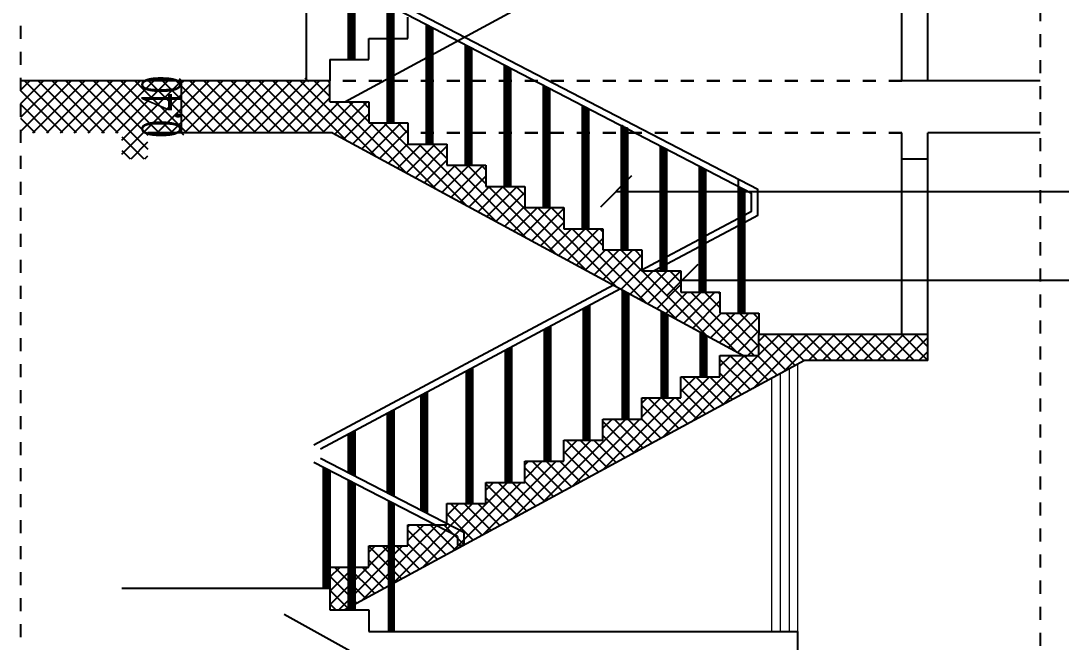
# Model space of a CAD drawing. Header units: inches. Extents: x -351 to 2582, y -266 to 144.
# Drawn here: x 438.46 to 446.46, y -68.7 to -63.93 of the extents above; entities that cross this region are included whole.
import ezdxf

# ---------------------------------------------------------------- set-up
doc = ezdxf.new("R2010")
doc.units = ezdxf.units.IN
doc.header["$MEASUREMENT"] = 0
doc.linetypes.add('DD', pattern=[0.2, 0.1, -0.1])
for name, color, linetype, lineweight in [('dimin', 170, 'Continuous', 0), ('door', 114, 'Continuous', 13), ('WALLS', 7, 'Continuous', 30)]:
    doc.layers.add(name, color=color, linetype=linetype, lineweight=lineweight)
for name, color, linetype in [('Hand-Rail', 11, 'Continuous'), ('Hatch-void', 1, 'Continuous'), ('Kitchen-slab', 21, 'Continuous'), ('Steps', 130, 'Continuous'), ('Viod', 10, 'Continuous'), ('WALL', 7, 'Continuous')]:
    doc.layers.add(name, color=color, linetype=linetype)
doc.styles.add('kamal', font='romantic.ttf', dxfattribs={"width": 0.6})
doc.styles.add('ROMAND', font='ROMAND.SHX', dxfattribs={"width": 0.6})
doc.dimstyles.new('DIMCOL', dxfattribs={"dimtxt": 0.3, "dimasz": 0.03, "dimexe": 0, "dimexo": 0, "dimgap": 0, "dimtad": 0, "dimlfac": -0.001, "dimzin": 1, "dimdsep": 46, "dimtxsty": 'kamal', "dimblk": 'OBLIQUE', "dimcen": 1.5, "dimclrd": 8, "dimclre": 8, "dimclrt": 256, "dimazin": 0, "dimtfac": 0.5, "dimtmove": 2, "dimatfit": 3, "dimldrblk": 'OBLIQUE', "dimfxl": 1, "dimtolj": 1, "dimtzin": 1, "dimarcsym": 1})
doc.dimstyles.new('m.fouad', dxfattribs={"dimscale": 0.8, "dimtxt": 0.3, "dimasz": 0.03, "dimexe": 0, "dimexo": 0, "dimgap": 0.09, "dimtad": 0, "dimzin": 0, "dimdsep": 46, "dimtxsty": 'ROMAND', "dimblk": 'OBLIQUE', "dimcen": 0.09, "dimclrd": 8, "dimclre": 8, "dimclrt": 7, "dimadec": 0, "dimazin": 0, "dimtfac": 1, "dimtix": 1, "dimtofl": 0, "dimtmove": 1, "dimatfit": 3, "dimldrblk": 'OBLIQUE', "dimfxl": 0.18, "dimtolj": 1, "dimtzin": 0, "dimarcsym": 0})

# ---------------------------------------------------------------- blocks, each defined once
blk = doc.blocks.new('_Oblique')
at = {"layer": 'dimin', "color": 0, "lineweight": -2}
blk.add_line((-0.5, -0.5), (0.5, 0.5), dxfattribs=at)
blk = doc.blocks.new('*D896')
at = {"layer": 'Defpoints', "color": 0, "transparency": 16777216}
for p in [(440.6561, -60.8794), (440.6561, -64.3794), (440.6594, -64.3794)]:
    blk.add_point(p, dxfattribs=at)
at = {"layer": 'WALLS', "color": 8, "lineweight": -2, "transparency": 16777216}
for p, q in [((440.6561, -60.8794), (440.6594, -60.8794)), ((440.6594, -60.8794), (440.6594, -62.4056)), ((440.6594, -64.3794), (440.6594, -62.8532)), ((440.6561, -64.3794), (440.6594, -64.3794))]:
    blk.add_line(p, q, dxfattribs=at)
at = {"layer": 'WALLS', "color": 8, "lineweight": -2, "transparency": 16777216, "xscale": 0.03, "yscale": 0.03, "zscale": 0.03}
for p, rotation in [((440.6594, -60.8794), 90), ((440.6594, -64.3794), 270)]:
    blk.add_blockref('_Oblique', p, dxfattribs=dict(at, rotation=rotation))
at = {"layer": 'WALLS', "transparency": 16777216, "insert": (440.6594, -62.6294), "char_height": 0.3, "attachment_point": 5, "rotation": 90, "style": 'kamal'}
blk.add_mtext('\\A1;3.50', dxfattribs=at)
blk = doc.blocks.new('*D900')
at = {"layer": 'Defpoints', "color": 0, "transparency": 16777216}
for p in [(439.697, -64.3871), (439.7045, -64.3871), (439.7045, -64.7871)]:
    blk.add_point(p, dxfattribs=at)
at = {"layer": 'WALLS', "color": 8, "lineweight": -2, "transparency": 16777216}
for p, q in [((439.7045, -64.3871), (439.697, -64.3871)), ((439.697, -64.7871), (439.697, -64.3871)), ((439.7045, -64.7871), (439.697, -64.7871))]:
    blk.add_line(p, q, dxfattribs=at)
at = {"layer": 'WALLS', "color": 8, "lineweight": -2, "transparency": 16777216, "xscale": 0.03, "yscale": 0.03, "zscale": 0.03}
for p, rotation in [((439.697, -64.3871), 90), ((439.697, -64.7871), 270)]:
    blk.add_blockref('_Oblique', p, dxfattribs=dict(at, rotation=rotation))
at = {"layer": 'WALLS', "transparency": 16777216, "insert": (439.5435, -64.5871), "char_height": 0.3, "attachment_point": 5, "rotation": 90, "style": 'kamal'}
blk.add_mtext('\\A1;0.40', dxfattribs=at)

msp = doc.modelspace()

# ---------------------------------------------------------------- hatches: boundary and pattern name
at = {"layer": 'WALL', "ltscale": 0.5}
h = msp.add_hatch(dxfattribs=at)
h.set_pattern_fill('ANSI37,_O', color=252, scale=0.6)
h.set_pattern_definition([(45, (442.380605, -63.6121), (-0.053033, 0.053033), []), (135, (442.380605, -63.6121), (-0.053033, -0.053033), [])])
h.paths.add_polyline_path([(438.4607, -60.4871), (438.4607, -60.8871), (439.2383, -60.8871), (439.2383, -61.0871), (439.4383, -61.0871), (439.4383, -60.8871), (440.8569, -60.8871), (444.0184, -62.5996), (444.1383, -62.5996), (444.1383, -62.4371), (444.1383, -62.2746), (443.8383, -62.2746), (443.8383, -62.1121), (443.5383, -62.1121), (443.5383, -61.9496), (443.2383, -61.9496), (443.2383, -61.7871), (442.9383, -61.7871), (442.9383, -61.6246), (442.6383, -61.6246), (442.6383, -61.4621), (442.3383, -61.4621), (442.3383, -61.2996), (442.0383, -61.2996), (442.0383, -61.1371), (441.7383, -61.1371), (441.7383, -60.9746), (441.4383, -60.9746), (441.4383, -60.8121), (441.1383, -60.8121), (441.1383, -60.6496), (440.8383, -60.6496), (440.8383, -60.4871)])
h.paths.add_polyline_path([(438.4607, -64.3871), (438.4607, -64.7871), (439.2382, -64.7871), (439.2382, -64.9871), (439.4383, -64.9871), (439.4383, -64.7871), (440.8569, -64.7871), (444.0184, -66.4996), (444.1383, -66.4996), (444.1383, -66.3371), (444.1383, -66.1746), (443.8383, -66.1746), (443.8383, -66.0121), (443.5383, -66.0121), (443.5383, -65.8496), (443.2383, -65.8496), (443.2383, -65.6871), (442.9383, -65.6871), (442.9383, -65.5246), (442.6383, -65.5246), (442.6383, -65.3621), (442.3383, -65.3621), (442.3383, -65.1996), (442.0383, -65.1996), (442.0383, -65.0371), (441.7383, -65.0371), (441.7383, -64.8746), (441.4383, -64.8746), (441.4383, -64.7121), (441.1383, -64.7121), (441.1383, -64.5496), (440.8383, -64.5496), (440.8383, -64.3871)])
h.paths.add_polyline_path([(440.4812, -61.0407), (440.4812, -60.3335), (440.0312, -60.3335), (440.0312, -61.0407)], flags=9)
h.paths.add_polyline_path([(439.772, -64.9407), (439.772, -64.2335), (439.322, -64.2335), (439.322, -64.9407)], flags=9)
h.paths.add_polyline_path([(440.3623, -66.8907), (440.3623, -66.1835), (439.9123, -66.1835), (439.9123, -66.8907)], flags=9)
h = msp.add_hatch(dxfattribs=at)
h.set_pattern_fill('ANSI37,_O', color=252, scale=0.6)
h.set_pattern_definition([(45, (442.380186, -66.343294), (-0.053033, 0.053033), []), (135, (442.380186, -66.343294), (-0.053033, -0.053033), [])])
h.paths.add_polyline_path([(445.4383, -66.3371), (444.1383, -66.3371), (444.1383, -66.4996), (443.8383, -66.4996), (443.8383, -66.6621), (443.5383, -66.6621), (443.5383, -66.8246), (443.2383, -66.8246), (443.2383, -66.9871), (442.9383, -66.9871), (442.9383, -67.1496), (442.6383, -67.1496), (442.6383, -67.3121), (442.3383, -67.3121), (442.3383, -67.4746), (442.0383, -67.4746), (442.0383, -67.6371), (441.7383, -67.6371), (441.7383, -67.7996), (441.4383, -67.7996), (441.4383, -67.9621), (441.1383, -67.9621), (441.1383, -68.1246), (440.8383, -68.1246), (440.8383, -68.2871), (440.8383, -68.4531), (440.9518, -68.4531), (444.489, -66.5371), (445.4383, -66.5371)])
h.paths.add_polyline_path([(440.3623, -66.8907), (440.3623, -66.1835), (439.9123, -66.1835), (439.9123, -66.8907)], flags=9)
h.paths.add_polyline_path([(439.772, -64.9407), (439.772, -64.2335), (439.322, -64.2335), (439.322, -64.9407)], flags=9)

# ---------------------------------------------------------------- linework, layer by layer
at = {"layer": 'door', "ltscale": 0.5}
for p, q in [((444.4383, -68.6191), (444.4383, -66.5645)), ((444.3033, -68.6191), (444.3033, -66.6377)), ((444.3733, -68.6191), (444.3733, -66.5997)), ((444.2383, -68.6191), (444.2383, -66.6729))]:
    msp.add_line(p, q, dxfattribs=at)
at = {"layer": 'Hand-Rail', "ltscale": 0.5}
for p, q in [((440.7669, -63.5326), (444.0802, -65.2511)), ((440.8169, -63.5022), (444.1302, -65.2207)), ((444.0802, -65.3936), (444.0802, -65.2511)), ((444.1302, -65.4236), (444.1302, -65.2207)), ((443.9802, -65.4469), (443.7304, -65.5802)), ((444.0802, -65.3936), (444.0302, -65.4202)), ((443.9802, -65.5036), (443.7304, -65.6368)), ((443.6804, -65.6068), (443.4304, -65.7402)), ((443.6804, -65.6635), (443.4304, -65.7968)), ((443.3804, -65.7668), (443.2382, -65.8427)), ((443.3804, -65.8235), (443.3315, -65.8496)), ((443.0202, -65.9589), (440.7155, -67.1881)), ((443.073, -65.9875), (440.7655, -67.2181)), ((441.8695, -67.8584), (440.7655, -67.2914)), ((441.8195, -67.8889), (440.7155, -67.3219)), ((441.8195, -67.8889), (441.8195, -67.9576)), ((441.8695, -67.8584), (441.8695, -67.9576)), ((441.8195, -67.9576), (441.8695, -67.9576))]:
    msp.add_line(p, q, dxfattribs=at)
at = {"layer": 'Hatch-void', "color": 31, "ltscale": 0.5, "true_color": 0xe8b5a2}
for p, q in [((440.9804, -64.2246), (440.9804, -63.6433)), ((440.9813, -64.2246), (440.9813, -63.6438)), ((440.9832, -64.2246), (440.9832, -63.6448)), ((440.9845, -64.2246), (440.9845, -63.6454)), ((440.9854, -64.2246), (440.9854, -63.6459)), ((440.9873, -64.2246), (440.9873, -63.6469)), ((440.9895, -64.2246), (440.9895, -63.648)), ((440.9921, -64.2246), (440.9921, -63.6494)), ((440.9965, -64.2246), (440.9965, -63.6517)), ((441.0054, -64.2246), (441.0054, -63.6563)), ((441.0142, -64.2246), (441.0142, -63.6609)), ((441.0187, -64.2246), (441.0187, -63.6632)), ((441.0212, -64.2246), (441.0212, -63.6645)), ((441.0234, -64.2246), (441.0234, -63.6656)), ((441.0253, -64.2246), (441.0253, -63.6666)), ((441.0263, -64.2246), (441.0263, -63.6671)), ((441.0275, -64.2246), (441.0275, -63.6678)), ((441.0304, -64.2246), (441.0304, -63.6692)), ((441.0304, -64.2246), (441.0304, -63.6692)), ((441.2804, -64.0621), (441.2804, -63.7989)), ((441.2813, -64.0621), (441.2813, -63.7994)), ((441.2832, -64.0621), (441.2832, -63.8004)), ((441.2845, -64.0621), (441.2845, -63.801)), ((441.2854, -64.0621), (441.2854, -63.8015)), ((441.2873, -64.0621), (441.2873, -63.8025)), ((441.2895, -64.0621), (441.2895, -63.8036)), ((441.2921, -64.0621), (441.2921, -63.805)), ((441.2965, -64.0621), (441.2965, -63.8073)), ((441.3054, -64.0621), (441.3054, -63.8119)), ((441.3142, -64.0621), (441.3142, -63.8165)), ((441.3187, -64.0621), (441.3187, -63.8188)), ((441.3212, -64.0621), (441.3212, -63.8201)), ((441.3234, -64.0621), (441.3234, -63.8212)), ((441.3253, -64.0621), (441.3253, -63.8222)), ((441.3263, -64.0621), (441.3263, -63.8227)), ((441.3275, -64.0621), (441.3275, -63.8234)), ((441.3304, -64.0621), (441.3304, -63.8248)), ((441.3304, -64.0621), (441.3304, -63.8248)), ((441.5804, -64.8746), (441.5804, -63.9545)), ((441.5813, -64.8746), (441.5813, -63.955)), ((441.5832, -64.8746), (441.5832, -63.956)), ((441.5845, -64.8746), (441.5845, -63.9566)), ((441.5854, -64.8746), (441.5854, -63.9571)), ((441.5873, -64.8746), (441.5873, -63.9581)), ((441.5895, -64.8746), (441.5895, -63.9592)), ((441.5921, -64.8746), (441.5921, -63.9606)), ((441.5965, -64.8746), (441.5965, -63.9629)), ((441.6054, -64.8746), (441.6054, -63.9675)), ((441.6142, -64.8746), (441.6142, -63.9721)), ((441.6187, -64.8746), (441.6187, -63.9744)), ((441.6212, -64.8746), (441.6212, -63.9757)), ((441.6234, -64.8746), (441.6234, -63.9768)), ((441.6253, -64.8746), (441.6253, -63.9778)), ((441.6263, -64.8746), (441.6263, -63.9783)), ((441.6275, -64.8746), (441.6275, -63.979)), ((441.6304, -64.8746), (441.6304, -63.9804)), ((441.6304, -64.8746), (441.6304, -63.9804)), ((441.2804, -64.7121), (441.2804, -64.0621)), ((441.2813, -64.7121), (441.2813, -64.0621)), ((441.2832, -64.7121), (441.2832, -64.0621)), ((441.2845, -64.7121), (441.2845, -64.0621)), ((441.2854, -64.7121), (441.2854, -64.0621)), ((441.2873, -64.7121), (441.2873, -64.0621)), ((441.2895, -64.7121), (441.2895, -64.0621)), ((441.2921, -64.7121), (441.2921, -64.0621)), ((441.2965, -64.7121), (441.2965, -64.0621)), ((441.3054, -64.7121), (441.3054, -64.0621)), ((441.3142, -64.7121), (441.3142, -64.0621)), ((441.3187, -64.7121), (441.3187, -64.0621)), ((441.3212, -64.7121), (441.3212, -64.0621)), ((441.3234, -64.7121), (441.3234, -64.0621)), ((441.3253, -64.7121), (441.3253, -64.0621)), ((441.3263, -64.7121), (441.3263, -64.0621)), ((441.3275, -64.7121), (441.3275, -64.0621)), ((441.3304, -64.7121), (441.3304, -64.0621)), ((441.3304, -64.7121), (441.3304, -64.0621)), ((441.8804, -65.0371), (441.8804, -64.1101)), ((441.8813, -65.0371), (441.8813, -64.1106)), ((441.8832, -65.0371), (441.8832, -64.1116)), ((441.8845, -65.0371), (441.8845, -64.1122)), ((441.8854, -65.0371), (441.8854, -64.1127)), ((441.8873, -65.0371), (441.8873, -64.1137)), ((441.8895, -65.0371), (441.8895, -64.1148)), ((441.8921, -65.0371), (441.8921, -64.1162)), ((441.8965, -65.0371), (441.8965, -64.1185)), ((441.9054, -65.0371), (441.9054, -64.1231)), ((441.9142, -65.0371), (441.9142, -64.1277)), ((441.9187, -65.0371), (441.9187, -64.13)), ((441.9212, -65.0371), (441.9212, -64.1313)), ((441.9234, -65.0371), (441.9234, -64.1324)), ((441.9253, -65.0371), (441.9253, -64.1334)), ((441.9263, -65.0371), (441.9263, -64.1339)), ((441.9275, -65.0371), (441.9275, -64.1346)), ((441.9304, -65.0371), (441.9304, -64.136)), ((441.9304, -65.0371), (441.9304, -64.136)), ((442.1804, -65.1996), (442.1804, -64.2657)), ((442.1813, -65.1996), (442.1813, -64.2662)), ((442.1832, -65.1996), (442.1832, -64.2672)), ((442.1845, -65.1996), (442.1845, -64.2678)), ((442.1854, -65.1996), (442.1854, -64.2683)), ((442.1873, -65.1996), (442.1873, -64.2693)), ((442.1895, -65.1996), (442.1895, -64.2704)), ((442.1921, -65.1996), (442.1921, -64.2718)), ((442.1965, -65.1996), (442.1965, -64.2741)), ((442.2054, -65.1996), (442.2054, -64.2787)), ((442.2142, -65.1996), (442.2142, -64.2833)), ((442.2187, -65.1996), (442.2187, -64.2856)), ((442.2212, -65.1996), (442.2212, -64.2869)), ((442.2234, -65.1996), (442.2234, -64.288)), ((442.2253, -65.1996), (442.2253, -64.289)), ((442.2263, -65.1996), (442.2263, -64.2895)), ((442.2275, -65.1996), (442.2275, -64.2902)), ((442.2304, -65.1996), (442.2304, -64.2916)), ((442.2304, -65.1996), (442.2304, -64.2916)), ((442.4804, -65.3621), (442.4804, -64.4213)), ((442.4813, -65.3621), (442.4813, -64.4218)), ((442.4832, -65.3621), (442.4832, -64.4228)), ((442.4845, -65.3621), (442.4845, -64.4234)), ((442.4854, -65.3621), (442.4854, -64.4239)), ((442.4873, -65.3621), (442.4873, -64.4249)), ((442.4895, -65.3621), (442.4895, -64.426)), ((442.4921, -65.3621), (442.4921, -64.4274)), ((442.4965, -65.3621), (442.4965, -64.4297)), ((442.5054, -65.3621), (442.5054, -64.4343)), ((442.5142, -65.3621), (442.5142, -64.4389)), ((442.5187, -65.3621), (442.5187, -64.4412)), ((442.5212, -65.3621), (442.5212, -64.4425)), ((442.5234, -65.3621), (442.5234, -64.4436)), ((442.5253, -65.3621), (442.5253, -64.4446)), ((442.5263, -65.3621), (442.5263, -64.4451)), ((442.5275, -65.3621), (442.5275, -64.4458)), ((442.5304, -65.3621), (442.5304, -64.4472)), ((442.5304, -65.3621), (442.5304, -64.4472)), ((442.7804, -65.5246), (442.7804, -64.5769)), ((442.7813, -65.5246), (442.7813, -64.5774)), ((442.7832, -65.5246), (442.7832, -64.5784)), ((442.7845, -65.5246), (442.7845, -64.579)), ((442.7854, -65.5246), (442.7854, -64.5795)), ((442.7873, -65.5246), (442.7873, -64.5805)), ((442.7895, -65.5246), (442.7895, -64.5816)), ((442.7921, -65.5246), (442.7921, -64.583)), ((442.7965, -65.5246), (442.7965, -64.5853)), ((442.8054, -65.5246), (442.8054, -64.5899)), ((442.8142, -65.5246), (442.8142, -64.5945)), ((442.8212, -65.5246), (442.8212, -64.5981)), ((442.8234, -65.5246), (442.8234, -64.5992)), ((442.8253, -65.5246), (442.8253, -64.6002)), ((442.8263, -65.5246), (442.8263, -64.6007)), ((442.8275, -65.5246), (442.8275, -64.6014)), ((442.8304, -65.5246), (442.8304, -64.6028)), ((442.8304, -65.5246), (442.8304, -64.6028)), ((443.0804, -65.6871), (443.0804, -64.7256)), ((443.0813, -65.6871), (443.0813, -64.7261)), ((443.0832, -65.6871), (443.0832, -64.7271)), ((443.0845, -65.6871), (443.0845, -64.7277)), ((443.0854, -65.6871), (443.0854, -64.7282)), ((443.0873, -65.6871), (443.0873, -64.7292)), ((443.0895, -65.6871), (443.0895, -64.7303)), ((443.0921, -65.6871), (443.0921, -64.7317)), ((443.0965, -65.6871), (443.0965, -64.734)), ((443.1054, -65.6871), (443.1054, -64.7385)), ((443.1142, -65.6871), (443.1142, -64.7431)), ((443.1187, -65.6871), (443.1187, -64.7454)), ((443.1212, -65.6871), (443.1212, -64.7468)), ((443.1234, -65.6871), (443.1234, -64.7479)), ((443.1253, -65.6871), (443.1253, -64.7489)), ((443.1263, -65.6871), (443.1263, -64.7494)), ((443.1275, -65.6871), (443.1275, -64.75)), ((443.1304, -65.6871), (443.1304, -64.7515)), ((443.1304, -65.6871), (443.1304, -64.7515)), ((443.3804, -65.8496), (443.3804, -64.8881)), ((443.3813, -65.8496), (443.3813, -64.8886)), ((443.3832, -65.8496), (443.3832, -64.8896)), ((443.3845, -65.8496), (443.3845, -64.8902)), ((443.3854, -65.8496), (443.3854, -64.8907)), ((443.3873, -65.8496), (443.3873, -64.8917)), ((443.3895, -65.8496), (443.3895, -64.8928)), ((443.3921, -65.8496), (443.3921, -64.8941)), ((443.3965, -65.8496), (443.3965, -64.8964)), ((443.4054, -65.8496), (443.4054, -64.901)), ((443.4142, -65.8496), (443.4142, -64.9056)), ((443.4187, -65.8496), (443.4187, -64.9079)), ((443.4212, -65.8496), (443.4212, -64.9093)), ((443.4234, -65.8496), (443.4234, -64.9104)), ((443.4253, -65.8496), (443.4253, -64.9114)), ((443.4263, -65.8496), (443.4263, -64.9119)), ((443.4275, -65.8496), (443.4275, -64.9125)), ((443.4304, -65.8496), (443.4304, -64.914)), ((443.4304, -65.8496), (443.4304, -64.914)), ((443.6804, -66.0121), (443.6804, -65.0437)), ((443.6813, -66.0121), (443.6813, -65.0442)), ((443.6832, -66.0121), (443.6832, -65.0451)), ((443.6845, -66.0121), (443.6845, -65.0458)), ((443.6854, -66.0121), (443.6854, -65.0463)), ((443.6873, -66.0121), (443.6873, -65.0473)), ((443.6895, -66.0121), (443.6895, -65.0484)), ((443.6921, -66.0121), (443.6921, -65.0497)), ((443.6965, -66.0121), (443.6965, -65.052)), ((443.7054, -66.0121), (443.7054, -65.0566)), ((443.7142, -66.0121), (443.7142, -65.0612)), ((443.7187, -66.0121), (443.7187, -65.0635)), ((443.7212, -66.0121), (443.7212, -65.0649)), ((443.7234, -66.0121), (443.7234, -65.066)), ((443.7253, -66.0121), (443.7253, -65.067)), ((443.7263, -66.0121), (443.7263, -65.0675)), ((443.7275, -66.0121), (443.7275, -65.0681)), ((443.7304, -66.0121), (443.7304, -65.0696)), ((443.7304, -66.0121), (443.7304, -65.0696)), ((443.9804, -66.1746), (443.9804, -65.1486)), ((443.9813, -66.1746), (443.9813, -65.1998)), ((443.9832, -66.1746), (443.9832, -65.2007)), ((443.9845, -66.1746), (443.9845, -65.2014)), ((443.9854, -66.1746), (443.9854, -65.2019)), ((443.9873, -66.1746), (443.9873, -65.2029)), ((443.9895, -66.1746), (443.9895, -65.204)), ((443.9921, -66.1746), (443.9921, -65.2053)), ((443.9965, -66.1746), (443.9965, -65.2076)), ((444.0054, -66.1746), (444.0054, -65.2122)), ((444.0142, -66.1746), (444.0142, -65.2168)), ((444.0187, -66.1746), (444.0187, -65.2191)), ((444.0212, -66.1746), (444.0212, -65.2205)), ((444.0234, -66.1746), (444.0234, -65.2216)), ((444.0253, -66.1746), (444.0253, -65.2226)), ((444.0263, -66.1746), (444.0263, -65.2231)), ((444.0275, -66.1746), (444.0275, -65.2237)), ((444.0304, -66.1746), (444.0304, -65.2252)), ((444.0304, -66.1746), (444.0304, -65.2252)), ((444.1302, -65.4236), (444.0302, -65.4769)), ((443.0883, -66.9871), (443.0883, -65.9958)), ((443.0893, -66.9871), (443.0893, -65.9963)), ((443.0912, -66.9871), (443.0912, -65.9973)), ((443.0924, -66.9871), (443.0924, -65.998)), ((443.0934, -66.9871), (443.0934, -65.9985)), ((443.0953, -66.9871), (443.0953, -65.9995)), ((443.0975, -66.9871), (443.0975, -66.0007)), ((443.1, -66.9871), (443.1, -66.0021)), ((443.1045, -66.9871), (443.1045, -66.0045)), ((443.1133, -66.9871), (443.1133, -66.0093)), ((443.1222, -66.9871), (443.1222, -66.0141)), ((443.1266, -66.9871), (443.1266, -66.0165)), ((443.1292, -66.9871), (443.1292, -66.0179)), ((443.1314, -66.9871), (443.1314, -66.0191)), ((443.1333, -66.9871), (443.1333, -66.0201)), ((443.1342, -66.9871), (443.1342, -66.0206)), ((443.1355, -66.9871), (443.1355, -66.0213)), ((443.1374, -66.9871), (443.1374, -66.0224)), ((443.1383, -66.9871), (443.1383, -66.0229)), ((443.1383, -66.9871), (443.1383, -66.0229)), ((442.7883, -67.1496), (442.7883, -66.1393)), ((442.7893, -67.1496), (442.7893, -66.1388)), ((442.7912, -67.1496), (442.7912, -66.1378)), ((442.7924, -67.1496), (442.7924, -66.1371)), ((442.7934, -67.1496), (442.7934, -66.1366)), ((442.7953, -67.1496), (442.7953, -66.1356)), ((442.7975, -67.1496), (442.7975, -66.1344)), ((442.8, -67.1496), (442.8, -66.133)), ((442.8045, -67.1496), (442.8045, -66.1307)), ((442.8133, -67.1496), (442.8133, -66.1259)), ((442.8222, -67.1496), (442.8222, -66.1212)), ((442.8266, -67.1496), (442.8266, -66.1188)), ((442.8292, -67.1496), (442.8292, -66.1175)), ((442.8314, -67.1496), (442.8314, -66.1163)), ((442.8333, -67.1496), (442.8333, -66.1153)), ((442.8342, -67.1496), (442.8342, -66.1148)), ((442.8355, -67.1496), (442.8355, -66.1141)), ((442.8374, -67.1496), (442.8374, -66.1131)), ((442.8383, -67.1496), (442.8383, -66.1126)), ((442.8383, -67.1496), (442.8383, -66.1126)), ((443.3883, -66.8246), (443.3883, -66.1583)), ((443.3893, -66.8246), (443.3893, -66.1588)), ((443.3912, -66.8246), (443.3912, -66.1598)), ((443.3924, -66.8246), (443.3924, -66.1605)), ((443.3934, -66.8246), (443.3934, -66.161)), ((443.3953, -66.8246), (443.3953, -66.162)), ((443.3975, -66.8246), (443.3975, -66.1632)), ((443.4, -66.8246), (443.4, -66.1646)), ((443.4045, -66.8246), (443.4045, -66.167)), ((443.4133, -66.8246), (443.4133, -66.1718)), ((443.4222, -66.8246), (443.4222, -66.1766)), ((443.4266, -66.8246), (443.4266, -66.179)), ((443.4292, -66.8246), (443.4292, -66.1804)), ((443.4314, -66.8246), (443.4314, -66.1816)), ((443.4333, -66.8246), (443.4333, -66.1826)), ((443.4342, -66.8246), (443.4342, -66.1831)), ((443.4355, -66.8246), (443.4355, -66.1838)), ((443.4374, -66.8246), (443.4374, -66.1849)), ((443.4383, -66.8246), (443.4383, -66.1854)), ((443.4383, -66.8246), (443.4383, -66.1854)), ((442.4883, -67.3121), (442.4883, -66.2993)), ((442.4893, -67.3121), (442.4893, -66.2988)), ((442.4912, -67.3121), (442.4912, -66.2978)), ((442.4924, -67.3121), (442.4924, -66.2971)), ((442.4934, -67.3121), (442.4934, -66.2966)), ((442.4953, -67.3121), (442.4953, -66.2956)), ((442.4975, -67.3121), (442.4975, -66.2944)), ((442.5, -67.3121), (442.5, -66.293)), ((442.5045, -67.3121), (442.5045, -66.2907)), ((442.5133, -67.3121), (442.5133, -66.2859)), ((442.5222, -67.3121), (442.5222, -66.2812)), ((442.5266, -67.3121), (442.5266, -66.2788)), ((442.5292, -67.3121), (442.5292, -66.2775)), ((442.5314, -67.3121), (442.5314, -66.2763)), ((442.5333, -67.3121), (442.5333, -66.2753)), ((442.5342, -67.3121), (442.5342, -66.2748)), ((442.5355, -67.3121), (442.5355, -66.2741)), ((442.5374, -67.3121), (442.5374, -66.2731)), ((442.5383, -67.3121), (442.5383, -66.2726)), ((442.5383, -67.3121), (442.5383, -66.2726)), ((443.6883, -66.6621), (443.6883, -66.3208)), ((443.6893, -66.6621), (443.6893, -66.3213)), ((443.6912, -66.6621), (443.6912, -66.3223)), ((443.6924, -66.6621), (443.6924, -66.323)), ((443.6934, -66.6621), (443.6934, -66.3235)), ((443.6953, -66.6621), (443.6953, -66.3245)), ((443.6975, -66.6621), (443.6975, -66.3257)), ((443.7, -66.6621), (443.7, -66.3271)), ((443.7045, -66.6621), (443.7045, -66.3295)), ((443.7133, -66.6621), (443.7133, -66.3343)), ((443.7222, -66.6621), (443.7222, -66.3391)), ((443.7266, -66.6621), (443.7266, -66.3415)), ((443.7292, -66.6621), (443.7292, -66.3429)), ((443.7314, -66.6621), (443.7314, -66.3441)), ((443.7333, -66.6621), (443.7333, -66.3451)), ((443.7342, -66.6621), (443.7342, -66.3456)), ((443.7355, -66.6621), (443.7355, -66.3463)), ((443.7374, -66.6621), (443.7374, -66.3474)), ((443.7383, -66.6621), (443.7383, -66.3479)), ((443.7383, -66.6621), (443.7383, -66.3479)), ((442.1883, -67.4746), (442.1883, -66.4593)), ((442.1893, -67.4746), (442.1893, -66.4588)), ((442.1912, -67.4746), (442.1912, -66.4578)), ((442.1924, -67.4746), (442.1924, -66.4571)), ((442.1934, -67.4746), (442.1934, -66.4566)), ((442.1953, -67.4746), (442.1953, -66.4556)), ((442.1975, -67.4746), (442.1975, -66.4544)), ((442.2, -67.4746), (442.2, -66.453)), ((442.2045, -67.4746), (442.2045, -66.4507)), ((442.2133, -67.4746), (442.2133, -66.4459)), ((442.2222, -67.4746), (442.2222, -66.4412)), ((442.2266, -67.4746), (442.2266, -66.4388)), ((442.2292, -67.4746), (442.2292, -66.4375)), ((442.2314, -67.4746), (442.2314, -66.4363)), ((442.2333, -67.4746), (442.2333, -66.4353)), ((442.2342, -67.4746), (442.2342, -66.4348)), ((442.2355, -67.4746), (442.2355, -66.4341)), ((442.2374, -67.4746), (442.2374, -66.4331)), ((442.2383, -67.4746), (442.2383, -66.4326)), ((442.2383, -67.4746), (442.2383, -66.4326)), ((441.8883, -67.6371), (441.8883, -66.6193)), ((441.8893, -67.6371), (441.8893, -66.6188)), ((441.8912, -67.6371), (441.8912, -66.6178)), ((441.8924, -67.6371), (441.8924, -66.6171)), ((441.8934, -67.6371), (441.8934, -66.6166)), ((441.8953, -67.6371), (441.8953, -66.6156)), ((441.8975, -67.6371), (441.8975, -66.6144)), ((441.9, -67.6371), (441.9, -66.613)), ((441.9045, -67.6371), (441.9045, -66.6107)), ((441.9133, -67.6371), (441.9133, -66.6059)), ((441.9222, -67.6371), (441.9222, -66.6012)), ((441.9266, -67.6371), (441.9266, -66.5988)), ((441.9292, -67.6371), (441.9292, -66.5975)), ((441.9314, -67.6371), (441.9314, -66.5963)), ((441.9333, -67.6371), (441.9333, -66.5953)), ((441.9342, -67.6371), (441.9342, -66.5948)), ((441.9355, -67.6371), (441.9355, -66.5941)), ((441.9374, -67.6371), (441.9374, -66.5931)), ((441.9383, -67.6371), (441.9383, -66.5926)), ((441.9383, -67.6371), (441.9383, -66.5926)), ((441.5393, -67.6888), (441.5393, -66.8054)), ((441.5402, -67.6893), (441.5402, -66.8049)), ((441.5421, -67.6902), (441.5421, -66.8039)), ((441.5434, -67.6909), (441.5434, -66.8032)), ((441.5443, -67.6914), (441.5443, -66.8027)), ((441.5462, -67.6924), (441.5462, -66.8017)), ((441.5484, -67.6935), (441.5484, -66.8005)), ((441.551, -67.6948), (441.551, -66.7992)), ((441.5554, -67.6971), (441.5554, -66.7968)), ((441.5643, -67.7016), (441.5643, -66.7921)), ((441.5731, -67.7062), (441.5731, -66.7874)), ((441.5776, -67.7085), (441.5776, -66.785)), ((441.5801, -67.7098), (441.5801, -66.7837)), ((441.5823, -67.7109), (441.5823, -66.7825)), ((441.5842, -67.7119), (441.5842, -66.7815)), ((441.5852, -67.7124), (441.5852, -66.7809)), ((441.5864, -67.713), (441.5864, -66.7803)), ((441.5883, -67.714), (441.5883, -66.7793)), ((441.5893, -67.7145), (441.5893, -66.7788)), ((441.5893, -67.7145), (441.5893, -66.7788)), ((441.2814, -67.5563), (441.2814, -66.943)), ((441.2823, -67.5568), (441.2823, -66.9425)), ((441.2842, -67.5578), (441.2842, -66.9415)), ((441.2855, -67.5584), (441.2855, -66.9408)), ((441.2864, -67.5589), (441.2864, -66.9403)), ((441.2883, -67.5599), (441.2883, -66.9393)), ((441.2905, -67.561), (441.2905, -66.9381)), ((441.2931, -67.5623), (441.2931, -66.9367)), ((441.2975, -67.5646), (441.2975, -66.9344)), ((441.3064, -67.5692), (441.3064, -66.9296)), ((441.3152, -67.5737), (441.3152, -66.9249)), ((441.3197, -67.576), (441.3197, -66.9225)), ((441.3222, -67.5773), (441.3222, -66.9212)), ((441.3244, -67.5784), (441.3244, -66.92)), ((441.3263, -67.5794), (441.3263, -66.919)), ((441.3273, -67.5799), (441.3273, -66.9185)), ((441.3286, -67.5806), (441.3286, -66.9178)), ((441.3305, -67.5815), (441.3305, -66.9168)), ((441.3314, -67.582), (441.3314, -66.9163)), ((441.3314, -67.582), (441.3314, -66.9163)), ((440.9823, -67.4027), (440.9823, -67.1025)), ((440.9832, -67.4032), (440.9832, -67.102)), ((440.9851, -67.4042), (440.9851, -67.101)), ((440.9864, -67.4048), (440.9864, -67.1003)), ((440.9874, -67.4053), (440.9874, -67.0998)), ((440.9893, -67.4063), (440.9893, -67.0988)), ((440.9915, -67.4074), (440.9915, -67.0976)), ((440.994, -67.4087), (440.994, -67.0962)), ((440.9984, -67.411), (440.9984, -67.0939)), ((441.0073, -67.4156), (441.0073, -67.0891)), ((441.0162, -67.4201), (441.0162, -67.0844)), ((441.0206, -67.4224), (441.0206, -67.082)), ((441.0231, -67.4237), (441.0231, -67.0807)), ((441.0254, -67.4248), (441.0254, -67.0795)), ((441.0273, -67.4258), (441.0273, -67.0785)), ((441.0282, -67.4263), (441.0282, -67.078)), ((441.0295, -67.427), (441.0295, -67.0773)), ((441.0314, -67.4279), (441.0314, -67.0763)), ((441.0323, -67.4284), (441.0323, -67.0758)), ((441.0323, -67.4284), (441.0323, -67.0758)), ((440.7893, -68.2871), (440.7893, -67.3598)), ((440.7902, -68.2871), (440.7902, -67.3603)), ((440.7921, -68.2871), (440.7921, -67.3612)), ((440.7934, -68.2871), (440.7934, -67.3619)), ((440.7943, -68.2871), (440.7943, -67.3624)), ((440.7962, -68.2871), (440.7962, -67.3633)), ((440.7984, -68.2871), (440.7984, -67.3645)), ((440.801, -68.2871), (440.801, -67.3658)), ((440.8054, -68.2871), (440.8054, -67.3681)), ((440.8143, -68.2871), (440.8143, -67.3726)), ((440.8231, -68.2871), (440.8231, -67.3772)), ((440.8276, -68.2871), (440.8276, -67.3794)), ((440.8301, -68.2871), (440.8301, -67.3807)), ((440.8323, -68.2871), (440.8323, -67.3819)), ((440.8342, -68.2871), (440.8342, -67.3829)), ((440.8352, -68.2871), (440.8352, -67.3834)), ((440.8364, -68.2871), (440.8364, -67.384)), ((440.8393, -68.2871), (440.8393, -67.3855)), ((440.8393, -68.2871), (440.8393, -67.3855)), ((440.9823, -68.4531), (440.9823, -67.4589)), ((440.9832, -68.4531), (440.9832, -67.4594)), ((440.9851, -68.4531), (440.9851, -67.4604)), ((440.9864, -68.4531), (440.9864, -67.461)), ((440.9874, -68.4531), (440.9874, -67.4615)), ((440.9893, -68.4531), (440.9893, -67.4625)), ((440.9915, -68.4531), (440.9915, -67.4636)), ((440.994, -68.4531), (440.994, -67.4649)), ((440.9984, -68.4531), (440.9984, -67.4672)), ((441.0073, -68.4531), (441.0073, -67.4718)), ((441.0162, -68.4531), (441.0162, -67.4763)), ((441.0206, -68.4531), (441.0206, -67.4786)), ((441.0231, -68.4531), (441.0231, -67.4799)), ((441.0254, -68.4531), (441.0254, -67.481)), ((441.0273, -68.4531), (441.0273, -67.482)), ((441.0282, -68.4531), (441.0282, -67.4825)), ((441.0295, -68.4531), (441.0295, -67.4832)), ((441.0314, -68.4531), (441.0314, -67.4841)), ((441.0323, -68.4531), (441.0323, -67.4846)), ((441.0323, -68.4531), (441.0323, -67.4846)), ((441.2905, -68.6251), (441.2905, -67.6173)), ((441.2931, -68.6251), (441.2931, -67.6186)), ((441.2975, -68.6251), (441.2975, -67.6208)), ((441.3064, -68.6251), (441.3064, -67.6254)), ((441.3152, -68.6251), (441.3152, -67.6299)), ((441.3197, -68.6251), (441.3197, -67.6322)), ((441.3222, -68.6251), (441.3222, -67.6335)), ((441.3244, -68.6251), (441.3244, -67.6347)), ((441.3263, -68.6251), (441.3263, -67.6356)), ((441.3273, -68.6251), (441.3273, -67.6361)), ((441.3286, -68.6251), (441.3286, -67.6368)), ((441.3305, -68.6251), (441.3305, -67.6377)), ((441.3314, -68.6251), (441.3314, -67.6382)), ((441.3314, -68.6251), (441.3314, -67.6382))]:
    msp.add_line(p, q, dxfattribs=at)
at = {"layer": 'Kitchen-slab', "ltscale": 0.5}
for p, q in [((445.2383, -64.3871), (445.2383, -60.8871)), ((445.4383, -64.3871), (445.4383, -60.8871)), ((444.489, -62.6371), (440.9518, -64.5531)), ((440.8383, -64.3871), (438.4607, -64.3871)), ((446.3005, -64.3871), (445.2383, -64.3871)), ((440.8569, -64.7871), (439.4383, -64.7871)), ((440.8569, -64.7871), (444.0431, -66.5129)), ((445.2383, -66.3371), (445.2383, -64.7871)), ((445.4383, -66.5371), (445.4383, -64.7871)), ((446.3005, -64.7871), (445.4383, -64.7871)), ((445.2383, -64.9871), (445.4383, -64.9871)), ((445.4383, -66.3371), (444.1383, -66.3371)), ((444.489, -66.5371), (440.9518, -68.4531)), ((445.4383, -66.5371), (444.489, -66.5371)), ((439.2383, -68.2871), (440.8383, -68.2871)), ((440.4867, -68.4871), (441.0867, -68.8191)), ((441.1383, -68.6191), (444.4383, -68.6191)), ((444.4383, -69.6591), (444.4383, -68.6191))]:
    msp.add_line(p, q, dxfattribs=at)
at = {"layer": 'Steps', "ltscale": 0.5}
for p, q in [((441.4383, -64.0621), (441.4383, -63.8996)), ((441.1383, -64.2246), (441.1383, -64.0621)), ((441.1383, -64.0621), (441.4383, -64.0621)), ((440.8383, -64.2246), (440.8383, -64.3871)), ((440.8383, -64.2246), (441.1383, -64.2246)), ((440.8383, -64.5496), (440.8383, -64.3871)), ((440.8383, -64.5496), (441.1383, -64.5496)), ((441.1383, -64.5496), (441.1383, -64.7121)), ((441.1383, -64.7121), (441.4383, -64.7121)), ((441.4383, -64.7121), (441.4383, -64.8746)), ((441.4383, -64.8746), (441.7383, -64.8746)), ((441.7383, -64.8746), (441.7383, -65.0371)), ((441.7383, -65.0371), (442.0383, -65.0371)), ((442.0383, -65.0371), (442.0383, -65.1996)), ((442.0383, -65.1996), (442.3383, -65.1996)), ((442.3383, -65.1996), (442.3383, -65.3621)), ((442.3383, -65.3621), (442.6383, -65.3621)), ((442.6383, -65.3621), (442.6383, -65.5246)), ((442.6383, -65.5246), (442.9383, -65.5246)), ((442.9383, -65.5246), (442.9383, -65.6871)), ((442.9383, -65.6871), (443.2383, -65.6871)), ((443.2383, -65.6871), (443.2383, -65.8496)), ((443.2383, -65.8496), (443.5383, -65.8496)), ((443.5383, -65.8496), (443.5383, -66.0121)), ((443.5383, -66.0121), (443.8383, -66.0121)), ((443.8383, -66.0121), (443.8383, -66.1746)), ((443.8383, -66.1746), (444.1383, -66.1746)), ((444.1383, -66.1746), (444.1383, -66.3371)), ((444.1383, -66.4996), (444.1383, -66.3371)), ((443.8383, -66.6621), (443.8383, -66.4996)), ((443.8383, -66.4996), (444.1383, -66.4996)), ((443.5383, -66.8246), (443.5383, -66.6621)), ((443.5383, -66.6621), (443.8383, -66.6621)), ((443.2383, -66.9871), (443.2383, -66.8246)), ((443.2383, -66.8246), (443.5383, -66.8246)), ((442.9383, -67.1496), (442.9383, -66.9871)), ((442.9383, -66.9871), (443.2383, -66.9871)), ((442.6383, -67.3121), (442.6383, -67.1496)), ((442.6383, -67.1496), (442.9383, -67.1496)), ((442.3383, -67.4746), (442.3383, -67.3121)), ((442.3383, -67.3121), (442.6383, -67.3121)), ((442.0383, -67.6371), (442.0383, -67.4746)), ((442.0383, -67.4746), (442.3383, -67.4746)), ((441.7383, -67.7996), (441.7383, -67.6371)), ((441.7383, -67.6371), (442.0383, -67.6371)), ((441.4383, -67.9621), (441.4383, -67.7996)), ((441.4383, -67.7996), (441.7383, -67.7996)), ((441.1383, -68.1246), (441.1383, -67.9621)), ((441.1383, -67.9621), (441.4383, -67.9621)), ((440.8383, -68.1246), (440.8383, -68.2871)), ((440.8383, -68.1246), (441.1383, -68.1246)), ((440.8383, -68.2871), (440.8383, -68.4531)), ((440.8383, -68.4531), (441.1383, -68.4531)), ((441.1383, -68.4531), (441.1383, -68.6191))]:
    msp.add_line(p, q, dxfattribs=at)
at = {"layer": 'Viod', "linetype": 'DD'}
msp.add_lwpolyline([(439.1607, -55.3293), (445.6005, -55.3293, -0.414214), (446.3005, -56.0293), (446.3005, -69.6067, -0.414214), (445.6005, -70.3067), (439.1607, -70.3067, -0.584735), (438.4607, -70.2647), (438.4607, -56.0293, -0.414214)], format="xyb", close=True, dxfattribs=at)
at = {"layer": 'WALLS', "linetype": 'DD'}
for p, q in [((445.2383, -64.3871), (440.8383, -64.3871)), ((445.2383, -64.7871), (441.4383, -64.7871))]:
    msp.add_line(p, q, dxfattribs=at)

# ---------------------------------------------------------------- dimensions: what is measured, and where the dimension line sits
at = {"layer": 'WALLS'}
for base, p1, p2, picture, middle in [((440.6594, -64.3794), (440.6561, -60.8794), (440.6561, -64.3794), '*D896', (440.6594, -62.6294)), ((439.697, -64.3871), (439.7045, -64.7871), (439.7045, -64.3871), '*D900', (439.5435, -64.5871))]:
    dim = msp.add_linear_dim(base=base, p1=p1, p2=p2, angle=90, dimstyle='DIMCOL', dxfattribs=at)
    dim.commit()
    dim.dimension.update_dxf_attribs({"geometry": picture, "text_midpoint": middle})

# ---------------------------------------------------------------- leaders
for points in [[(443.0386, -65.2393), (450.2119, -65.2393)], [(443.548, -65.9202), (450.0509, -65.9202)]]:
    msp.add_leader(points, dimstyle='m.fouad', override={"dimasz": 0.3, "dimgap": 0.09, "dimtad": 0}, dxfattribs=at)

doc.saveas('drawing.dxf')
